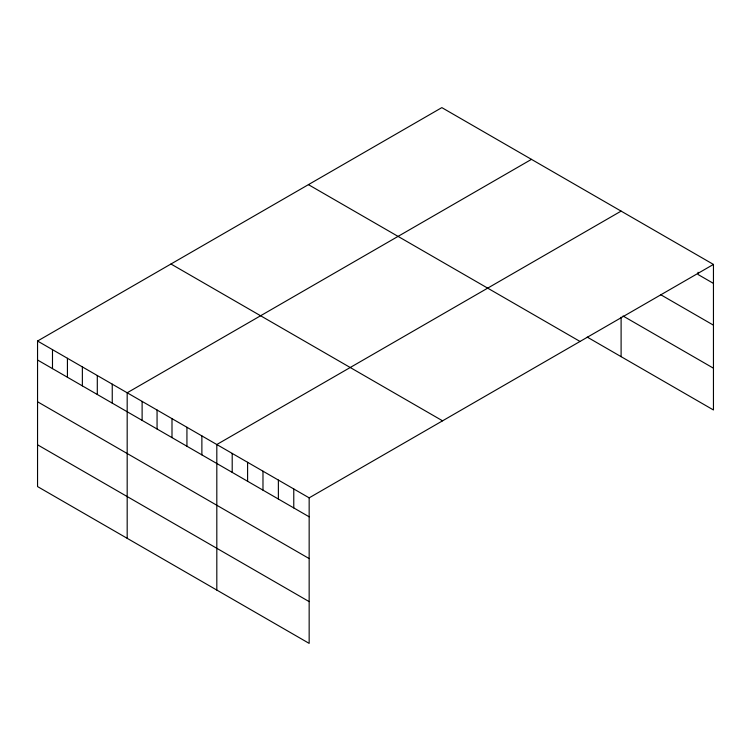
<?xml version="1.0" encoding="UTF-8"?>
<svg xmlns="http://www.w3.org/2000/svg" width="751" height="751" viewBox="0 0 751 751"><rect width="100%" height="100%" fill="white"/><g stroke="black" fill="none" stroke-linecap="round" stroke-linejoin="round"><path stroke-width="1.13" d="M713.45 264.427L309.159 497.847L309.159 643.382L37.55 486.573L37.55 341.029L441.841 107.618L713.45 264.427L713.45 409.971L587.244 337.105M531.473 159.362L127.182 392.782L127.182 538.317M621.105 211.115L216.814 444.526L216.814 590.07M713.45 283.399L698.054 274.509L698.054 272.275M660.542 294.617L713.45 325.164M623.03 315.993L713.45 368.197M308.426 184.643L580.035 341.461M170.965 264.005L442.574 420.823M37.55 341.029L309.159 497.847M37.55 360.001L309.159 516.81M37.55 401.766L309.159 558.575M37.55 444.799L309.159 601.617M621.105 317.204L621.105 356.65M293.772 488.957L293.772 507.929M278.377 480.077L278.377 499.04M262.981 471.187L262.981 490.15M247.595 462.297L247.595 481.269M232.2 453.416L232.2 472.379M201.878 435.909L201.878 454.871M186.933 427.281L186.933 446.244M171.998 418.654L171.998 437.617M157.062 410.027L157.062 428.999M142.117 401.41L142.117 420.372M112.246 384.155L112.246 403.118M97.301 375.528L97.301 394.5M82.366 366.91L82.366 385.873M67.43 358.283L67.43 377.246M52.486 349.656L52.486 368.619"/></g></svg>
